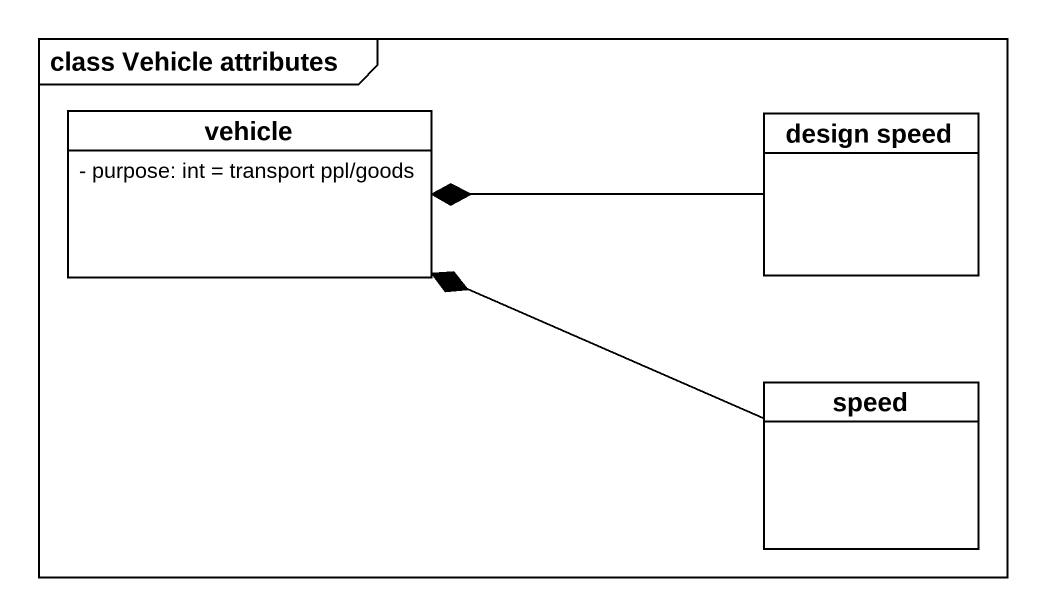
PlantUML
@startuml
mainframe class Vehicle attributes
hide circle
hide empty members
skinparam classAttributeIconSize 0
class vehicle {
  - purpose: int = transport ppl/goods
}
class "design speed" as design_speed
class speed
design_speed -left-* vehicle
speed -left-* vehicle
@enduml
